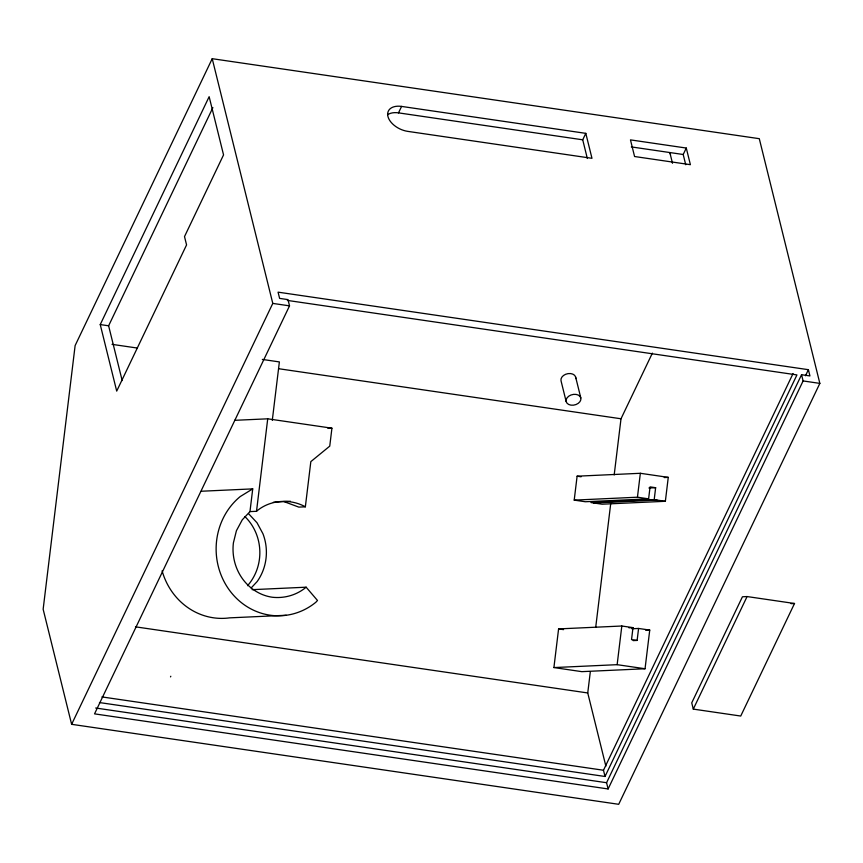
<?xml version="1.0" encoding="UTF-8"?>
<svg xmlns="http://www.w3.org/2000/svg" width="863" height="863" viewBox="0 0 863 863"><rect width="100%" height="100%" fill="white"/><g stroke="black" fill="none" stroke-linecap="round" stroke-linejoin="round"><path stroke-width="1.29" d="M252.73 488.879L240.27 496.527A66.408 61.909 87.4 0 0 228.986 589.569A66.408 61.909 87.4 0 0 315.836 602.266L317.498 600.486L306.138 587.196C296.786 595.092 284.391 598.609 272.255 597.239A48.296 45.027 87.4 0 1 233.398 542.87L236.419 530.702L242.276 519.817L249.968 511.597L252.73 488.879L201.306 491.241M249.968 511.597L256.516 511.295L267.724 418.814L331.921 428.199L329.752 446.139L310.831 461.629L305.351 506.808L298.803 507.11L283.851 501.554L273.355 502.266M272.287 420.367L279.375 361.921L262.341 359.429M553.906 667.574L558.588 628.911L621.824 626.009L632.989 627.638L631.543 639.602L637.121 640.422L638.577 628.458L649.742 630.087L645.049 668.749L581.813 671.651L553.906 667.574L617.142 664.672L645.049 668.749M654.197 499.655L655.643 487.703L650.066 486.883L648.609 498.846L585.373 501.748L574.208 500.119L577.11 476.193L640.346 473.291L668.264 477.368L665.362 501.295L602.126 504.197L590.961 502.568L654.197 499.655L665.362 501.295M605.869 766.15L587.746 692.957L590.346 671.554M595.697 627.423L610.788 503.032M614.186 474.941L621.004 418.771L652.374 353.129M617.142 664.672L621.824 626.009M574.208 500.119L637.444 497.207L640.346 473.291M212.222 58.695L75.124 345.567L43.15 609.246L71.629 724.316L618.695 804.305L819.85 383.388L759.289 138.684L212.222 58.695L272.784 303.409L71.629 724.316M100.237 324.574L209.148 96.688L223.549 154.898L184.509 236.591L186.57 244.909L116.71 391.101L100.237 324.574L108.619 325.793L122.179 380.583M108.619 325.793L212.891 107.605M289.526 305.858L94.542 713.863L608.113 788.955L803.108 380.939L801.554 374.704L809.936 375.934L808.394 369.688L278.069 292.158L279.612 298.393L287.983 299.612L289.526 305.858L272.784 303.409M387.563 114.79A18.112 11.122 25.5 0 1 398.501 112.87L401.586 106.419L585.804 133.355L591.975 158.307L407.757 131.37A18.112 11.122 25.5 0 1 387.929 116.451A18.112 11.122 25.5 0 1 401.586 106.419M170.507 676.894L170.809 676.258M587.347 158.512L582.719 139.806L585.804 133.355M685.729 164.736L683.205 154.499L686.279 148.048L630.465 139.882L634.575 156.516L690.4 164.682L686.279 148.048M99.461 702.558L605.028 776.484L603.485 770.249L793.075 373.528M605.028 776.484L796.937 374.92L287.357 300.41M608.113 788.955L606.57 782.719L801.554 374.704M805.481 375.772L808.394 369.688M693.291 709.106L747.078 596.56L794.521 603.496L740.734 716.042L693.291 709.106L691.738 702.86L742.439 596.775L747.078 596.56M256.516 511.295C269.839 499.753 290.076 498.339 305.351 506.808M251.144 587.973L257.131 581.576A48.296 45.027 87.4 0 0 262.935 533.733L257.034 522.784L248.706 513.83M234.617 420.324L267.724 418.814M327.929 428.382L331.921 428.199M664.219 477.552L668.264 477.368M283.851 501.554L290.399 501.252M648.922 488.005L655.643 487.703M593.744 502.967L656.991 500.065M252.082 589.677L306.138 587.196M286.236 615.265L229.547 617.865A66.408 61.909 87.4 0 1 162.093 570.821M791.047 603.658L794.521 603.496M628.954 627.822L632.989 627.638M631.845 628.76L638.577 628.458M645.707 630.27L649.742 630.087M633.086 640.605L637.121 640.422M398.501 112.87L582.719 139.806M631.36 146.915L683.205 154.499M803.108 380.939L819.85 383.388M112.028 344.348L137.379 348.059M278.954 368.76L621.004 418.771M577.11 476.193L581.101 476.775M637.444 497.207L648.609 498.846M558.588 628.911L563.55 629.634M135.459 626.829L587.746 692.957M101.91 696.916L603.485 770.249M95.664 708.016L606.57 782.719M672.504 163.301L669.925 152.902A7.551 5.318 -13.9 0 0 670.508 154.175M575.675 377.185L580.821 397.972A7.551 5.318 -13.9 0 1 570.928 405.146A7.551 5.318 -13.9 0 1 568.739 396.203A7.551 5.318 -13.9 0 1 580.821 397.972M566.171 401.575L561.026 380.788A7.551 5.318 -13.9 0 1 568.048 373.625A7.551 5.318 -13.9 0 1 575.75 378.577M244.887 516.559A48.296 45.027 87.4 0 1 247.541 585.697"/></g></svg>
